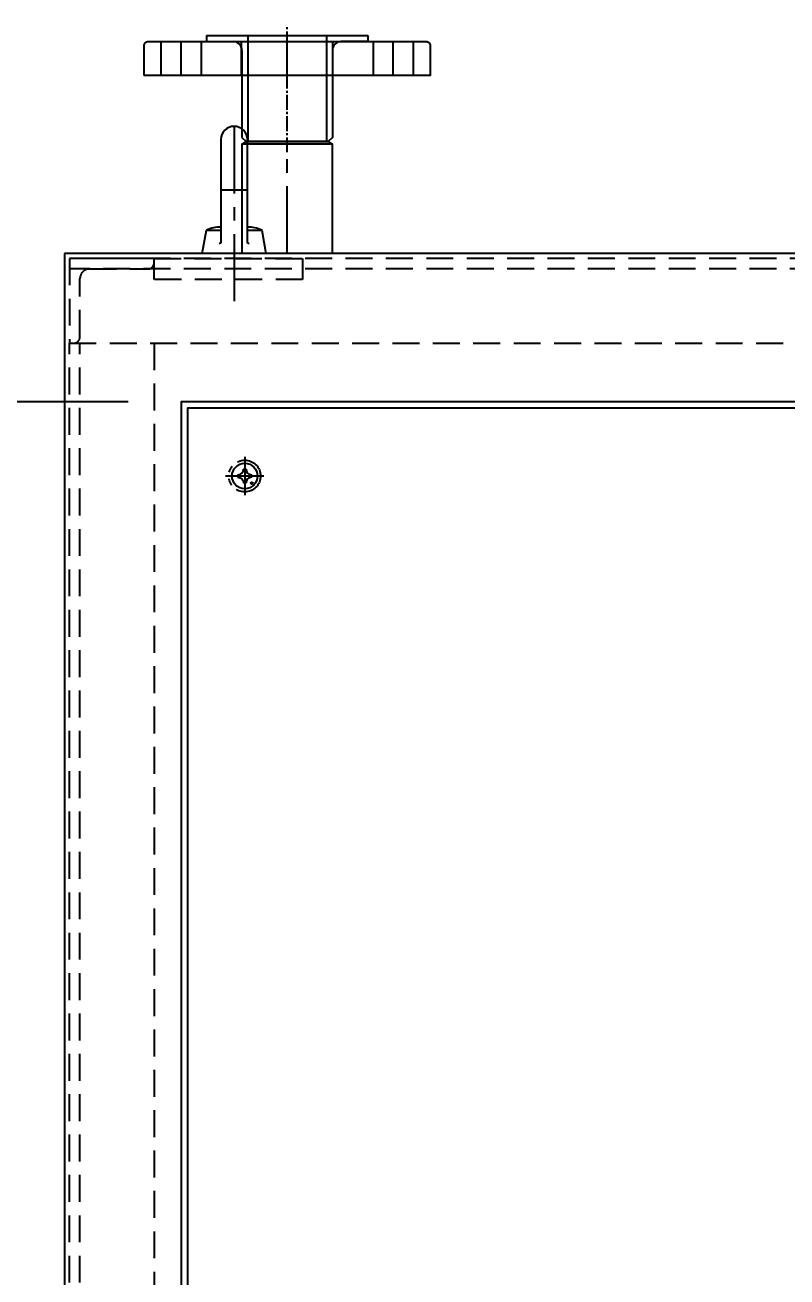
# Model space of a CAD drawing. Header units: millimetres. Extents: x -8980 to 16421, y 0 to 6237.
# Drawn here: x 1268 to 1627, y 3255 to 3846 of the extents above; entities that cross this region are included whole.
import ezdxf
from ezdxf.enums import TextEntityAlignment as Align

# ---------------------------------------------------------------- set-up
doc = ezdxf.new("R2010")
doc.units = ezdxf.units.MM
for name, pattern in [('CENTER', [50.8, 31.75, -6.35, 6.35, -6.35]), ('CENTER1', [10, 7, -1, 1, -1]), ('HIDDENX2', [19.05, 12.7, -6.35]), ('PHANTOM2', [31.75, 15.875, -3.175, 3.175, -3.175, 3.175, -3.175])]:
    doc.linetypes.add(name, pattern=pattern)
for name, color, linetype in [('3', 3, 'Continuous'), ('BOM', 6, 'Continuous'), ('CENTER', 1, 'CENTER')]:
    doc.layers.add(name, color=color, linetype=linetype)
doc.styles.add('H', font='')
doc.styles.get("Standard").update_dxf_attribs({"font": 'ISOCP.SHX', "bigfont": 'WHGTXT.SHX'})
doc.styles.get('H').set_extended_font_data('Dotum')
doc.dimstyles.new('PS-10', dxfattribs={"dimscale": 10, "dimtxt": 3.2, "dimasz": 2.5, "dimexe": 2, "dimexo": 2.5, "dimgap": 2, "dimtad": 1, "dimtoh": 1, "dimrnd": 0.05, "dimzin": 12, "dimdsep": 46, "dimtxsty": 'Standard', "dimcen": 0, "dimclrt": 2, "dimazin": 3, "dimtfac": 1, "dimtofl": 0, "dimtmove": 0, "dimatfit": 3, "dimfxl": 0, "dimtolj": 1, "dimtzin": 0, "dimarcsym": 0})

# ---------------------------------------------------------------- blocks, each defined once
blk = doc.blocks.new('MCLBM1')
at = {"color": 0}
blk.add_circle((0, 0), 0.5, dxfattribs=at)
at = {"style": 'H'}
blk.add_text('BM', height=0.5, dxfattribs=at).set_placement((0, 0), align=Align.MIDDLE)
at = {"style": 'H', "flags": 1}
for tag, p in [('WEIGHT', (0, -5)), ('SPEC', (0, -3)), ('NAME', (0, -1)), ('ENAME', (0, -2)), ('MATERIAL', (0, -4)), ('REMARK', (0, -6))]:
    blk.add_attdef(tag, p, '', height=0.5, dxfattribs=at)
blk = doc.blocks.new('A$C288B02AA')
for points in [[(-3.24, 0.6, 0.414214), (-0.6, 3.24)], [(0.6, 3.24, 0.414214), (3.24, 0.6)], [(-3.24, -0.6, -0.414214), (-0.6, -3.24)], [(3.24, -0.6, 0.414214), (0.6, -3.24)]]:
    blk.add_lwpolyline(points, format="xyb")
at = {"color": 6, "linetype": 'PHANTOM2'}
blk.add_circle((0, 0), 7.5, dxfattribs=at)
blk.add_circle((0, 0), 6)
for start, end in [(169.52432, 190.47568), (79.52432, 100.47568), (349.52432, 10.47568), (259.52432, 280.47568)]:
    blk.add_arc((0, 0), 3.3, start, end)
at = {"layer": 'CENTER'}
for p, q in [((0, 9), (0, -9)), ((9, 0), (-9, 0))]:
    blk.add_line(p, q, dxfattribs=at)
at = {"layer": 'BOM', "rotation": 270}
blk.add_blockref('MCLBM1', (3.36, -3.36), dxfattribs=at)
blk = doc.blocks.new('*D279')
at = {"color": 0, "lineweight": -2}
for p, q in [((1316.55, 3668.1), (1134.42, 3668.1)), ((1154.42, 1733.1), (1154.42, 3643.1)), ((1316.55, 1708.1), (1134.42, 1708.1))]:
    blk.add_line(p, q, dxfattribs=at)
at = {"color": 0}
for points in [[(1150.25, 3643.1), (1158.59, 3643.1), (1154.42, 3668.1)], [(1150.25, 1733.1), (1158.59, 1733.1), (1154.42, 1708.1)]]:
    blk.add_solid(points, dxfattribs=at)
at = {"layer": 'DEFPOINTS', "color": 0}
for p in [(1154.42, 3668.1), (1341.55, 3668.1), (1341.55, 1708.1)]:
    blk.add_point(p, dxfattribs=at)
at = {"color": 2, "insert": (1118.42, 2688.1), "char_height": 32, "attachment_point": 5, "rotation": 90}
blk.add_mtext('\\A1;1960', dxfattribs=at)
blk = doc.blocks.new('A$C73991B19')
at = {"color": 2}
for p, q in [((-59.5, 0), (-59.5, -16)), ((-40.5, 0), (-40.5, -16)), ((-21.6, -16), (-21.6, 0)), ((21.6, -16), (21.6, 0)), ((40.5, 0), (40.5, -16)), ((59.5, 0), (59.5, -16))]:
    blk.add_line(p, q, dxfattribs=at)
at = {"color": 3, "ltscale": 10}
blk.add_lwpolyline([(-67.5, -16), (-67.5, -2, -0.414214), (-65.5, 0), (65.5, 0, -0.414214), (67.5, -2), (67.5, -16)], format="xyb", close=True, dxfattribs=at)
at = {"layer": 'CENTER'}
for p, q in [((-50, -16), (-50, 0)), ((0, -16), (0, 0)), ((50, -16), (50, 0))]:
    blk.add_line(p, q, dxfattribs=at)

msp = doc.modelspace()

# ---------------------------------------------------------------- linework, layer by layer
at = {"color": 1, "linetype": 'CENTER1'}
msp.add_line((1391.549, 3785.897, -0.001), (1391.549, 3845.897, -0.001), dxfattribs=at)
at = {"color": 3, "ltscale": 10}
for p, q in [((1353.549, 3840.897, -0.001), (1429.549, 3840.897, -0.001)), ((1353.549, 3840.897, -0.001), (1353.549, 3838.097, -0.001)), ((1372.999, 3840.897, -0.001), (1372.999, 3790.897, -0.001)), ((1410.099, 3840.897, -0.001), (1410.099, 3790.897, -0.001)), ((1429.549, 3840.897, -0.001), (1429.549, 3838.097, -0.001)), ((1353.549, 3838.097, -0.001), (1366.199, 3838.097, -0.001)), ((1370.199, 3834.097, -0.001), (1370.199, 3792.897, -0.001)), ((1412.899, 3834.097, -0.001), (1412.899, 3792.897, -0.001)), ((1429.549, 3838.097, -0.001), (1416.899, 3838.097, -0.001)), ((1370.199, 3792.897, -0.001), (1372.199, 3790.897, -0.001)), ((1412.899, 3792.897, -0.001), (1410.899, 3790.897, -0.001)), ((1412.899, 3789.679, 0), (1370.199, 3789.679, 0)), ((1372.199, 3790.897, -0.001), (1410.899, 3790.897, -0.001))]:
    msp.add_line(p, q, dxfattribs=at)
at = {"color": 3}
for p, q in [((1986.549, 3738.097, 0), (1286.549, 3738.097, 0)), ((1286.549, 3738.097, 0), (1286.549, 1638.097, 0))]:
    msp.add_line(p, q, dxfattribs=at)
at = {"color": 2, "linetype": 'HIDDENX2'}
for p, q in [((1984.249, 3735.797, 0), (1288.849, 3735.797, 0)), ((1984.249, 3730.797, 0), (1288.849, 3730.797, 0)), ((1293.849, 1690.397, 0), (1293.849, 3695.797, 0))]:
    msp.add_line(p, q, dxfattribs=at)
at = {"color": 3, "elevation": 0}
for points in [[(1373.599, 3742.797, -0.5), (1372.799, 3743.597), (1372.799, 3791.847, 1), (1360.299, 3791.847), (1360.299, 3743.597, -0.5), (1359.499, 3742.797)], [(1360.299, 3750.597, 0.1148545), (1353.489, 3749.097)], [(1379.609, 3749.097, 0.1148545), (1372.799, 3750.597)]]:
    msp.add_lwpolyline(points, format="xyb", dxfattribs=at)
at = {"color": 3, "ltscale": 10, "elevation": -0.001}
msp.add_lwpolyline([(1412.899, 3738.097), (1412.899, 3789.679), (1410.999, 3790.897), (1372.099, 3790.897), (1370.199, 3789.679), (1370.199, 3738.097)], dxfattribs=at)
at = {"color": 3, "elevation": 0}
msp.add_lwpolyline([(1372.799, 3749.097), (1379.609, 3749.097), (1381.549, 3738.097), (1351.549, 3738.097), (1353.489, 3749.097), (1360.299, 3749.097)], dxfattribs=at)
at = {"color": 2, "linetype": 'HIDDENX2', "elevation": 0}
msp.add_lwpolyline([(1288.849, 3735.797), (1288.849, 3695.797), (1290.849, 3695.797, 0.4142136), (1293.849, 3698.797), (1293.849, 3726.297, -0.4142136), (1298.349, 3730.797), (1325.849, 3730.797, 0.4142136), (1328.849, 3733.797), (1328.849, 3735.797)], format="xyb", close=True, dxfattribs=at)
for points in [[(1288.849, 3695.797), (1984.249, 3695.797), (1984.249, 3735.797), (1288.849, 3735.797)], [(1398.849, 3725.797), (1328.849, 3725.797), (1328.849, 3735.797), (1398.849, 3735.797)], [(1328.849, 3695.797), (1328.849, 1690.397), (1288.849, 1690.397), (1288.849, 3695.797)]]:
    msp.add_lwpolyline(points, close=True, dxfattribs=at)
at = {"color": 3, "ltscale": 10}
for centre, start, end in [((1366.199, 3834.097, -0.001), 0, 90), ((1416.899, 3834.097, -0.001), 90, 180)]:
    msp.add_arc(centre, 4, start, end, dxfattribs=at)
at = {"layer": '3', "elevation": 0}
for points in [[(1926.549, 3668.097), (1341.549, 3668.097), (1341.549, 1708.097), (1926.549, 1708.097)], [(1923.549, 3665.097), (1344.549, 3665.097), (1344.549, 1711.097), (1923.549, 1711.097)]]:
    msp.add_lwpolyline(points, close=True, dxfattribs=at)
at = {"layer": 'CENTER'}
for p, q in [((1366.549, 3798.097, 0), (1366.549, 3711.097, 0)), ((1391.549, 3738.097, 0), (1391.549, 3790.897, 0)), ((1360.299, 3768.097, 0), (1372.799, 3768.097, 0))]:
    msp.add_line(p, q, dxfattribs=at)

# ---------------------------------------------------------------- block references
for name, p in [('A$C73991B19', (1391.549, 3838.097, -0.001)), ('A$C288B02AA', (1371.549, 3633.097, -0.001))]:
    msp.add_blockref(name, p)

# ---------------------------------------------------------------- dimensions: what is measured, and where the dimension line sits
dim = msp.add_linear_dim(base=(1154.422, 3668.097, 0), p1=(1341.549, 1708.097, 0), p2=(1341.549, 3668.097, 0), angle=90, dimstyle='PS-10')
dim.commit()
dim.dimension.update_dxf_attribs({"geometry": '*D279', "text_midpoint": (1118.422, 2688.097, 0)})

doc.saveas('drawing.dxf')
